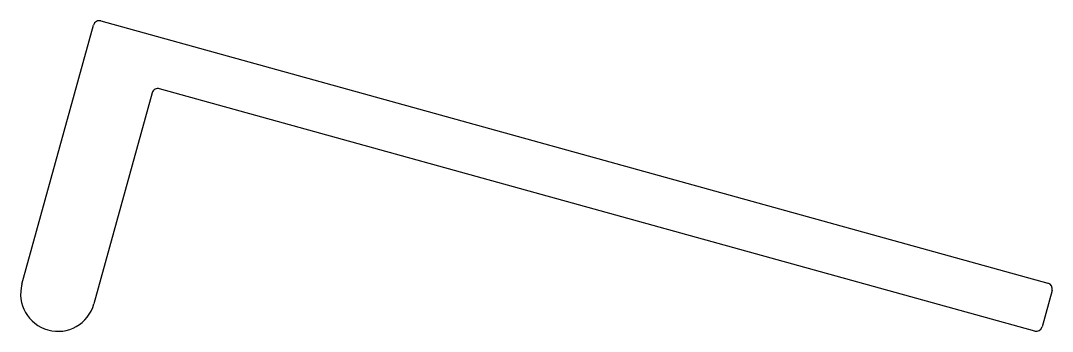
# Model space of a CAD drawing. Extents: x -24.8 to 41.1, y 5.8 to 25.7.
import ezdxf

# ---------------------------------------------------------------- set-up
doc = ezdxf.new("R2010")
doc.units = 0
doc.layers.get('0').update_dxf_attribs({"linetype": 'CONTINUOUS'})

msp = doc.modelspace()

# ---------------------------------------------------------------- linework, layer by layer
at = {"linetype": 'CONTINUOUS'}
for p, q in [((-24.696, 8.861), (-20.125, 25.384)), ((-19.656, 25.649), (40.81, 8.918)), ((39.963, 5.858), (-15.913, 21.319)), ((-16.381, 21.054), (-20.106, 7.591)), ((41.076, 8.45), (40.432, 6.124))]:
    msp.add_line(p, q, dxfattribs=at)
for centre, radius, start, end in [((-19.757, 25.282), 0.381, 74.53335, 164.53335), ((-16.014, 20.952), 0.381, 74.53335, 164.53335), ((-22.401, 8.226), 2.381, 164.53335, 344.53335), ((40.709, 8.551), 0.381, 344.53335, 74.53335), ((40.065, 6.226), 0.381, 254.53335, 344.53335)]:
    msp.add_arc(centre, radius, start, end, dxfattribs=at)

doc.saveas('drawing.dxf')
